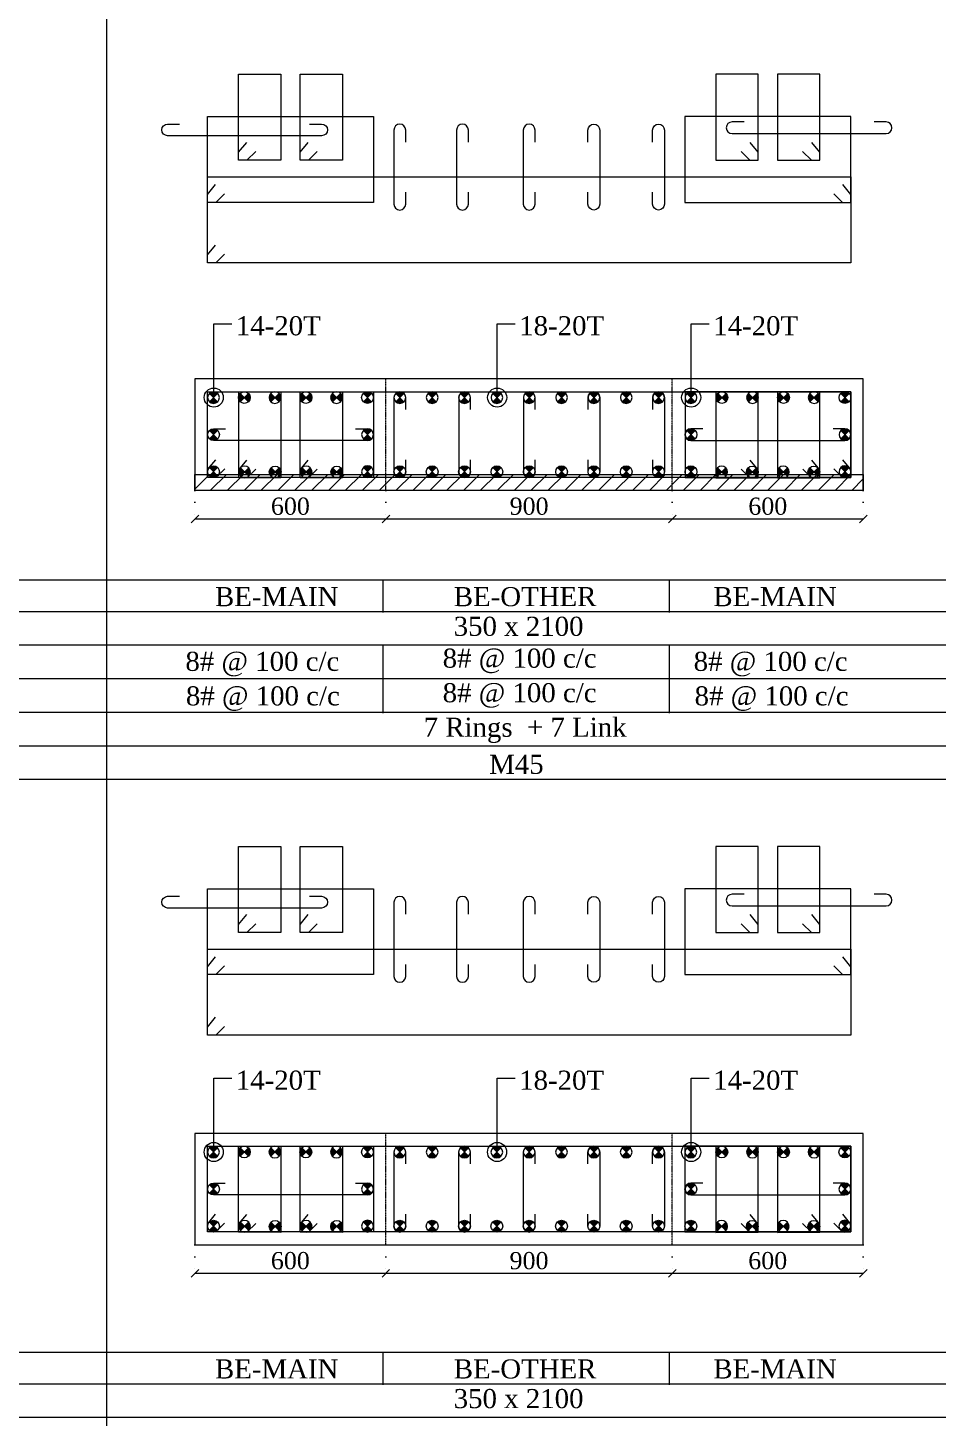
# Model space of a CAD drawing. Header units: millimetres. Extents: x 303 to 27724, y 300 to 68956.
# Drawn here: x 4978 to 7835, y 30529 to 34898 of the extents above; entities that cross this region are included whole.
import ezdxf

# ---------------------------------------------------------------- set-up
doc = ezdxf.new("R2010")
doc.units = ezdxf.units.MM
doc.linetypes.add('( Hidden )', pattern=[0.375, 0.25, -0.125])
doc.linetypes.add('DOT2', pattern=[0.125, 0, -0.125])
doc.layers.get('Defpoints').update_dxf_attribs({"lineweight": 0})
for name, color, linetype, lineweight in [('S-COL. STEEL DIA', 1, 'Continuous', 9), ('S-DIM FOOTING', 7, 'Continuous', 0), ('S-SECTION', 5, 'Continuous', 0), ('S-SECTION MARK', 7, 'Continuous', 0), ('S-SHEET', 7, 'Continuous', 0), ('S-STEEL', 1, 'Continuous', 9), ('S-STEEL-1', 1, 'Continuous', 0), ('S-STEEL-1 C.S.', 106, 'Continuous', 0), ('S-TEXT', 7, 'Continuous', 0), ('STRU.HATCH', 8, 'Continuous', 0)]:
    doc.layers.add(name, color=color, linetype=linetype, lineweight=lineweight)
doc.styles.add('AR', font='ARIALUNI.TTF', dxfattribs={"width": 0.8})
doc.styles.add('S-ROMANS', font='times.ttf')
doc.styles.add('TEXT', font='times.ttf')
doc.dimstyles.new('100', dxfattribs={"dimtxt": 180, "dimasz": 80, "dimexe": 0.18, "dimexo": 0.0625, "dimgap": 1, "dimtad": 1, "dimdec": 0, "dimzin": 0, "dimdsep": 46, "dimtxsty": 'AR', "dimblk": 'DOT', "dimcen": 0.09, "dimse1": 1, "dimse2": 1, "dimclrd": 50, "dimclrt": 256, "dimadec": 0, "dimazin": 0, "dimtfac": 1, "dimtdec": 0, "dimtix": 1, "dimtofl": 0, "dimtmove": 2, "dimatfit": 0, "dimfxl": 1, "dimtolj": 1, "dimtzin": 0, "dimlwd": -1, "dimarcsym": 0})
doc.dimstyles.new('SETU', dxfattribs={"dimtxt": 230, "dimasz": 0.2, "dimexe": 0.1, "dimexo": 0.1, "dimgap": 0.05, "dimtad": 1, "dimdec": 0, "dimzin": 0, "dimdsep": 46, "dimtxsty": 'TEXT', "dimblk": 'OBLIQUE', "dimcen": 0.09, "dimdle": 0.1, "dimclrd": 4, "dimclre": 256, "dimclrt": 256, "dimadec": 1, "dimazin": 0, "dimtfac": 1, "dimtdec": 0, "dimtix": 1, "dimtofl": 0, "dimtmove": 2, "dimatfit": 0, "dimfxl": 1, "dimtolj": 1, "dimtzin": 0, "dimlwd": -1, "dimlwe": -1, "dimarcsym": 1})

# ---------------------------------------------------------------- blocks, each defined once
blk = doc.blocks.new('_Oblique')
at = {"color": 0, "linetype": 'ByBlock', "lineweight": -2}
blk.add_line((-0.5, -0.5), (0.5, 0.5), dxfattribs=at)
blk = doc.blocks.new('*D1965')
at = {"layer": 'Defpoints', "color": 0}
for p in [(5502.4, 31071.8), (6102.4, 31071.8), (6102.4, 30981.9)]:
    blk.add_point(p, dxfattribs=at)
at = {"layer": 'S-DIM FOOTING', "linetype": 'DOT2', "ltscale": 300}
for p, q in [((5502.4, 31071.6), (5502.4, 30981.8)), ((6102.4, 31071.6), (6102.4, 30981.8))]:
    blk.add_line(p, q, dxfattribs=at)
at = {"layer": 'S-DIM FOOTING', "ltscale": 300}
blk.add_line((5502.3, 30981.9), (6102.6, 30981.9), dxfattribs=at)
at = {"layer": 'S-DIM FOOTING', "linetype": 'ByBlock', "xscale": 24, "yscale": 24, "zscale": 24, "rotation": 180}
blk.add_blockref('_Oblique', (5502.4, 30981.9), dxfattribs=at)
at = {"layer": 'S-DIM FOOTING', "linetype": 'ByBlock', "xscale": 24, "yscale": 24, "zscale": 24}
blk.add_blockref('_Oblique', (6102.4, 30981.9), dxfattribs=at)
at = {"layer": 'S-DIM FOOTING', "insert": (5802.4, 31021.4), "char_height": 54, "attachment_point": 5, "style": 'TEXT'}
blk.add_mtext('\\A1;600', dxfattribs=at)
blk = doc.blocks.new('*D1966')
at = {"layer": 'Defpoints', "color": 0}
for p in [(6102.4, 31071.8), (7002.4, 31071.8), (7002.4, 30981.9)]:
    blk.add_point(p, dxfattribs=at)
at = {"layer": 'S-DIM FOOTING', "linetype": 'DOT2', "ltscale": 300}
for p, q in [((6102.4, 31071.6), (6102.4, 30981.8)), ((7002.4, 31071.6), (7002.4, 30981.8))]:
    blk.add_line(p, q, dxfattribs=at)
at = {"layer": 'S-DIM FOOTING', "ltscale": 300}
blk.add_line((6102.3, 30981.9), (7002.6, 30981.9), dxfattribs=at)
at = {"layer": 'S-DIM FOOTING', "linetype": 'ByBlock', "xscale": 24, "yscale": 24, "zscale": 24, "rotation": 180}
blk.add_blockref('_Oblique', (6102.4, 30981.9), dxfattribs=at)
at = {"layer": 'S-DIM FOOTING', "linetype": 'ByBlock', "xscale": 24, "yscale": 24, "zscale": 24}
blk.add_blockref('_Oblique', (7002.4, 30981.9), dxfattribs=at)
at = {"layer": 'S-DIM FOOTING', "insert": (6552.4, 31021.4), "char_height": 54, "attachment_point": 5, "style": 'TEXT'}
blk.add_mtext('\\A1;900', dxfattribs=at)
blk = doc.blocks.new('*D1967')
at = {"layer": 'Defpoints', "color": 0}
for p in [(7002.4, 31071.8), (7602.4, 31071.8), (7602.4, 30981.9)]:
    blk.add_point(p, dxfattribs=at)
at = {"layer": 'S-DIM FOOTING', "linetype": 'DOT2', "ltscale": 300}
for p, q in [((7002.4, 31071.6), (7002.4, 30981.8)), ((7602.4, 31071.6), (7602.4, 30981.8))]:
    blk.add_line(p, q, dxfattribs=at)
at = {"layer": 'S-DIM FOOTING', "ltscale": 300}
blk.add_line((7002.3, 30981.9), (7602.6, 30981.9), dxfattribs=at)
at = {"layer": 'S-DIM FOOTING', "linetype": 'ByBlock', "xscale": 24, "yscale": 24, "zscale": 24, "rotation": 180}
blk.add_blockref('_Oblique', (7002.4, 30981.9), dxfattribs=at)
at = {"layer": 'S-DIM FOOTING', "linetype": 'ByBlock', "xscale": 24, "yscale": 24, "zscale": 24}
blk.add_blockref('_Oblique', (7602.4, 30981.9), dxfattribs=at)
at = {"layer": 'S-DIM FOOTING', "insert": (7302.4, 31021.4), "char_height": 54, "attachment_point": 5, "style": 'TEXT'}
blk.add_mtext('\\A1;600', dxfattribs=at)
blk = doc.blocks.new('*U18')
at = {"layer": 'S-COL. STEEL DIA'}
h = blk.add_hatch(color=256, dxfattribs=at)
h.dxf.hatch_style = 1
h.paths.add_polyline_path([(0, 0), (0, -18.5, 0.198912), (13, -13)])
h.paths.add_polyline_path([(0, 0), (-13, -13, 0.198912), (0, -18.5)])
h.paths.add_polyline_path([(0, 18.5, 0.198912), (-13, 13), (0, 0)])
h.paths.add_polyline_path([(13, 13, 0.198912), (0, 18.5), (0, 0)])
at = {"layer": 'S-COL. STEEL DIA', "lineweight": 5}
for p, q in [((-13, 13), (13, -13)), ((13, 13), (-13, -13))]:
    blk.add_line(p, q, dxfattribs=at)
blk.add_circle((0, 0), 18.5, dxfattribs=at)
blk = doc.blocks.new('_Dot')
at = {"linetype": 'ByBlock', "lineweight": -2}
blk.add_line((-0.5, 0), (-1, 0), dxfattribs=at)
at = {"linetype": 'ByBlock', "const_width": 0.5}
blk.add_lwpolyline([(-0.25, 0, 1), (0.25, 0, 1)], format="xyb", close=True, dxfattribs=at)
blk = doc.blocks.new('*D1968')
at = {"layer": 'Defpoints', "color": 0}
for p in [(5502.6, 33443.7), (6102.6, 33443.7), (6102.6, 33353.8)]:
    blk.add_point(p, dxfattribs=at)
at = {"layer": 'S-DIM FOOTING', "linetype": 'DOT2', "ltscale": 300}
for p, q in [((5502.6, 33443.5), (5502.6, 33353.7)), ((6102.6, 33443.5), (6102.6, 33353.7))]:
    blk.add_line(p, q, dxfattribs=at)
at = {"layer": 'S-DIM FOOTING', "ltscale": 300}
blk.add_line((5502.5, 33353.8), (6102.7, 33353.8), dxfattribs=at)
at = {"layer": 'S-DIM FOOTING', "linetype": 'ByBlock', "xscale": 24, "yscale": 24, "zscale": 24, "rotation": 180}
blk.add_blockref('_Oblique', (5502.6, 33353.8), dxfattribs=at)
at = {"layer": 'S-DIM FOOTING', "linetype": 'ByBlock', "xscale": 24, "yscale": 24, "zscale": 24}
blk.add_blockref('_Oblique', (6102.6, 33353.8), dxfattribs=at)
at = {"layer": 'S-DIM FOOTING', "insert": (5802.6, 33393.3), "char_height": 54, "attachment_point": 5, "style": 'TEXT'}
blk.add_mtext('\\A1;600', dxfattribs=at)
blk = doc.blocks.new('*D1969')
at = {"layer": 'Defpoints', "color": 0}
for p in [(6102.6, 33443.7), (7002.6, 33443.7), (7002.6, 33353.8)]:
    blk.add_point(p, dxfattribs=at)
at = {"layer": 'S-DIM FOOTING', "linetype": 'DOT2', "ltscale": 300}
for p, q in [((6102.6, 33443.5), (6102.6, 33353.7)), ((7002.6, 33443.5), (7002.6, 33353.7))]:
    blk.add_line(p, q, dxfattribs=at)
at = {"layer": 'S-DIM FOOTING', "ltscale": 300}
blk.add_line((6102.5, 33353.8), (7002.7, 33353.8), dxfattribs=at)
at = {"layer": 'S-DIM FOOTING', "linetype": 'ByBlock', "xscale": 24, "yscale": 24, "zscale": 24, "rotation": 180}
blk.add_blockref('_Oblique', (6102.6, 33353.8), dxfattribs=at)
at = {"layer": 'S-DIM FOOTING', "linetype": 'ByBlock', "xscale": 24, "yscale": 24, "zscale": 24}
blk.add_blockref('_Oblique', (7002.6, 33353.8), dxfattribs=at)
at = {"layer": 'S-DIM FOOTING', "insert": (6552.6, 33393.3), "char_height": 54, "attachment_point": 5, "style": 'TEXT'}
blk.add_mtext('\\A1;900', dxfattribs=at)
blk = doc.blocks.new('*D1970')
at = {"layer": 'Defpoints', "color": 0}
for p in [(7002.6, 33443.7), (7602.6, 33443.7), (7602.6, 33353.8)]:
    blk.add_point(p, dxfattribs=at)
at = {"layer": 'S-DIM FOOTING', "linetype": 'DOT2', "ltscale": 300}
for p, q in [((7002.6, 33443.5), (7002.6, 33353.7)), ((7602.6, 33443.5), (7602.6, 33353.7))]:
    blk.add_line(p, q, dxfattribs=at)
at = {"layer": 'S-DIM FOOTING', "ltscale": 300}
blk.add_line((7002.5, 33353.8), (7602.7, 33353.8), dxfattribs=at)
at = {"layer": 'S-DIM FOOTING', "linetype": 'ByBlock', "xscale": 24, "yscale": 24, "zscale": 24, "rotation": 180}
blk.add_blockref('_Oblique', (7002.6, 33353.8), dxfattribs=at)
at = {"layer": 'S-DIM FOOTING', "linetype": 'ByBlock', "xscale": 24, "yscale": 24, "zscale": 24}
blk.add_blockref('_Oblique', (7602.6, 33353.8), dxfattribs=at)
at = {"layer": 'S-DIM FOOTING', "insert": (7302.6, 33393.3), "char_height": 54, "attachment_point": 5, "style": 'TEXT'}
blk.add_mtext('\\A1;600', dxfattribs=at)

msp = doc.modelspace()

# ---------------------------------------------------------------- hatches: boundary and pattern name
at = {"layer": 'STRU.HATCH'}
h = msp.add_hatch(dxfattribs=at)
h.set_pattern_fill('ANSI31', color=256, scale=300)
h.set_pattern_definition([(45, (-1826110.02, -590815.696), (-26.5165043, 26.5165043), [])])
h.paths.add_polyline_path([(5502.7, 33493.5), (7602.7, 33493.4), (7602.7, 33443.5), (5502.7, 33443.7)])

# ---------------------------------------------------------------- linework, layer by layer
at = {"layer": 'S-SECTION'}
for points, elevation in [([(7602.6, 33443.7), (7602.6, 33793.7), (5502.6, 33793.7), (5502.6, 33443.7)], 9.2), ([(7602.4, 31071.8), (7602.4, 31421.8), (5502.4, 31421.8), (5502.4, 31071.8)], 8.1)]:
    msp.add_lwpolyline(points, close=True, dxfattribs=dict(at, elevation=elevation))
at = {"layer": 'S-SHEET'}
for p, q in [((5224.3, 68956, -1.8), (5224.3, 299.8, -1.3)), ((303, 33162.3, 7.4), (27724.1, 33162.3, 7.4)), ((6092.9, 33159.2, -0.4), (6092.9, 33059.6, -0.4)), ((6992.9, 33159.2, -0.4), (6992.9, 33059.6, -0.4)), ((303, 33062.8, -0.7), (27724.1, 33062.8, -0.7)), ((303, 32957.5, -0.7), (27724.1, 32957.5, -0.7)), ((303, 32957.5, -0.7), (27724.1, 32957.5, -0.7)), ((6092.9, 32954.4, -0.4), (6092.9, 32743.1, -0.4)), ((6992.9, 32954.4, -0.4), (6992.9, 32743.1, -0.4)), ((303, 32851.7, -0.7), (27724.1, 32851.7, -0.7)), ((303, 32746.2, -0.7), (27724.1, 32746.2, -0.7)), ((303, 32640.7, -0.7), (27724.1, 32640.7, -0.7)), ((303, 30734.2, 7.4), (27724.1, 30734.2, 7.4)), ((6092.9, 30731.1, -0.3), (6092.9, 30631.6, -0.3)), ((6992.9, 30731.1, -0.3), (6992.9, 30631.6, -0.3)), ((303, 30634.7, -0.7), (27724.1, 30634.7, -0.7)), ((303, 30529.5, -0.7), (27724.1, 30529.5, -0.7)), ((303, 30529.5, -0.7), (27724.1, 30529.5, -0.7))]:
    msp.add_line(p, q, dxfattribs=at)
at = {"layer": 'S-SHEET', "color": 0}
msp.add_line((303, 32535.2, -0.7), (27724.1, 32535.2, -0.7), dxfattribs=at)
at = {"layer": 'S-STEEL', "color": 3}
for points, elevation in [([(7228.1, 34601.9), (7190.4, 34601.9, 1), (7190.4, 34565), (7674.3, 34565, 1), (7674.3, 34601.9), (7637.1, 34601.9)], 7.8), ([(5863.1, 34595.3), (5900.8, 34595.3, -1), (5900.8, 34558.4), (5416.9, 34558.4, -1), (5416.9, 34595.3), (5454.1, 34595.3)], 7.4), ([(6164.8, 34538.7), (6164.8, 34576.4, 1), (6127.9, 34576.4), (6127.9, 34343.3, 1), (6164.8, 34343.3), (6164.8, 34380.5)], 7.8), ([(6361.7, 34538.7), (6361.7, 34576.4, 1), (6324.8, 34576.4), (6324.8, 34343.3, 1), (6361.7, 34343.3), (6361.7, 34380.5)], 7.8), ([(6571.3, 34538.7), (6571.3, 34576.4, 1), (6534.4, 34576.4), (6534.4, 34343.3, 1), (6571.3, 34343.3), (6571.3, 34380.5)], 7.8), ([(6737.6, 34538.7), (6737.6, 34576.4, -1), (6774.5, 34576.4), (6774.5, 34343.3, -1), (6737.6, 34343.3), (6737.6, 34380.5)], 7.8), ([(6940.8, 34538.7), (6940.8, 34576.4, -1), (6977.7, 34576.4), (6977.7, 34343.3, -1), (6940.8, 34343.3), (6940.8, 34380.5)], 7.8), ([(6165, 33697.5), (6165, 33735.2, 1), (6128.1, 33735.2), (6128.1, 33502.1, 1), (6165, 33502.1), (6165, 33539.3)], 8.9), ([(6368.2, 33697.5), (6368.2, 33735.2, 1), (6331.3, 33735.2), (6331.3, 33502.1, 1), (6368.2, 33502.1), (6368.2, 33539.3)], 8.9), ([(6571.4, 33697.5), (6571.4, 33735.2, 1), (6534.5, 33735.2), (6534.5, 33502.1, 1), (6571.4, 33502.1), (6571.4, 33539.3)], 8.9), ([(6737.7, 33697.5), (6737.7, 33735.2, -1), (6774.6, 33735.2), (6774.6, 33502.1, -1), (6737.7, 33502.1), (6737.7, 33539.3)], 8.9), ([(6941, 33697.5), (6941, 33735.2, -1), (6977.9, 33735.2), (6977.9, 33502.1, -1), (6941, 33502.1), (6941, 33539.3)], 8.9), ([(6007.2, 33637.1), (6044.9, 33637.1, -1), (6044.9, 33600.2), (5561, 33600.2, -1), (5561, 33637.1), (5598.3, 33637.1)], 8.9), ([(7098.7, 33637.1), (7061, 33637.1, 1), (7061, 33600.2), (7544.9, 33600.2, 1), (7544.9, 33637.1), (7507.7, 33637.1)], 8.9), ([(5863.1, 32167.2), (5900.8, 32167.2, -1), (5900.8, 32130.3), (5416.9, 32130.3, -1), (5416.9, 32167.2), (5454.1, 32167.2)], 7.4), ([(6164.8, 32110.6), (6164.8, 32148.3, 1), (6127.9, 32148.3), (6127.9, 31915.2, 1), (6164.8, 31915.2), (6164.8, 31952.4)], 7.8), ([(6361.7, 32110.6), (6361.7, 32148.3, 1), (6324.8, 32148.3), (6324.8, 31915.2, 1), (6361.7, 31915.2), (6361.7, 31952.4)], 7.8), ([(6571.3, 32110.6), (6571.3, 32148.3, 1), (6534.4, 32148.3), (6534.4, 31915.2, 1), (6571.3, 31915.2), (6571.3, 31952.4)], 7.8), ([(6737.6, 32110.6), (6737.6, 32148.3, -1), (6774.5, 32148.3), (6774.5, 31915.2, -1), (6737.6, 31915.2), (6737.6, 31952.4)], 7.8), ([(6940.8, 32110.6), (6940.8, 32148.3, -1), (6977.7, 32148.3), (6977.7, 31915.2, -1), (6940.8, 31915.2), (6940.8, 31952.4)], 7.8), ([(7228.1, 32173.8), (7190.4, 32173.8, 1), (7190.4, 32136.9), (7674.3, 32136.9, 1), (7674.3, 32173.8), (7637.1, 32173.8)], 7.8), ([(6164.8, 31325.6), (6164.8, 31363.3, 1), (6127.9, 31363.3), (6127.9, 31130.2, 1), (6164.8, 31130.2), (6164.8, 31167.4)], 7.8), ([(6368.1, 31325.6), (6368.1, 31363.3, 1), (6331.2, 31363.3), (6331.2, 31130.2, 1), (6368.1, 31130.2), (6368.1, 31167.4)], 7.8), ([(6571.3, 31325.6), (6571.3, 31363.3, 1), (6534.4, 31363.3), (6534.4, 31130.2, 1), (6571.3, 31130.2), (6571.3, 31167.4)], 7.8), ([(6737.6, 31325.6), (6737.6, 31363.3, -1), (6774.5, 31363.3), (6774.5, 31130.2, -1), (6737.6, 31130.2), (6737.6, 31167.4)], 7.8), ([(6940.8, 31325.6), (6940.8, 31363.3, -1), (6977.7, 31363.3), (6977.7, 31130.2, -1), (6940.8, 31130.2), (6940.8, 31167.4)], 7.8), ([(6007.1, 31265.2), (6044.8, 31265.2, -1), (6044.8, 31228.3), (5560.9, 31228.3, -1), (5560.9, 31265.2), (5598.1, 31265.2)], 7.8), ([(7098.6, 31265.2), (7060.9, 31265.2, 1), (7060.9, 31228.3), (7544.8, 31228.3, 1), (7544.8, 31265.2), (7507.6, 31265.2)], 7.8)]:
    msp.add_lwpolyline(points, format="xyb", dxfattribs=dict(at, elevation=elevation))
at = {"layer": 'S-STEEL', "color": 1}
for points, elevation in [([(5596, 34186.1), (5568.5, 34158.8), (5542.4, 34158.8), (5542.4, 34428.8), (7563.2, 34428.8), (7563.2, 34158.8), (5542.4, 34158.8), (5542.4, 34183.8), (5567.6, 34214.7)], 8.1), ([(5596.1, 33511), (5568.6, 33483.7), (5542.6, 33483.7), (5542.6, 33753.7), (7563.4, 33753.7), (7563.4, 33483.7), (5542.6, 33483.7), (5542.6, 33508.7), (5567.8, 33539.6)], 9.2), ([(5596, 31758.1), (5568.5, 31730.8), (5542.4, 31730.8), (5542.4, 32000.8), (7563.2, 32000.8), (7563.2, 31730.8), (5542.4, 31730.8), (5542.4, 31755.8), (5567.6, 31786.7)], 8.1), ([(5596, 31139.1), (5568.5, 31111.8), (5542.4, 31111.8), (5542.4, 31381.8), (7563.2, 31381.8), (7563.2, 31111.8), (5542.4, 31111.8), (5542.4, 31136.8), (5567.6, 31167.7)], 8.1)]:
    msp.add_lwpolyline(points, dxfattribs=dict(at, elevation=elevation))
at = {"layer": 'S-STEEL-1', "color": 41}
for points, elevation in [([(5693.5, 34508.9), (5666, 34481.6), (5640, 34481.6), (5640, 34752.1), (5772.8, 34751.9), (5772.8, 34481.4), (5640, 34481.6), (5640, 34506.6), (5665.2, 34537.5)], 7.8), ([(5887.1, 34508.9), (5859.6, 34481.6), (5833.6, 34481.6), (5833.6, 34752.1), (5966.3, 34751.9), (5966.3, 34481.4), (5833.6, 34481.6), (5833.6, 34506.6), (5858.7, 34537.5)], 7.8), ([(7218.6, 34508.9), (7246.1, 34481.6), (7272.1, 34481.6), (7272.1, 34752.1), (7139.4, 34751.9), (7139.4, 34481.4), (7272.1, 34481.6), (7272.1, 34506.6), (7246.9, 34537.5)], 7.8), ([(7412.1, 34508.9), (7439.7, 34481.6), (7465.7, 34481.6), (7465.7, 34752.1), (7332.9, 34751.9), (7332.9, 34481.4), (7465.7, 34481.6), (7465.7, 34506.6), (7440.5, 34537.5)], 7.8), ([(5693.7, 33510.2), (5666.2, 33482.9), (5640.1, 33482.9), (5640.1, 33753.4), (5772.9, 33753.1), (5772.9, 33482.6), (5640.1, 33482.9), (5640.1, 33507.9), (5665.3, 33538.8)], 8.9), ([(5887.2, 33510.2), (5859.7, 33482.9), (5833.7, 33482.9), (5833.7, 33753.4), (5966.4, 33753.1), (5966.4, 33482.6), (5833.7, 33482.9), (5833.7, 33507.9), (5858.9, 33538.8)], 8.9), ([(7218.7, 33510.2), (7246.2, 33482.9), (7272.3, 33482.9), (7272.3, 33753.4), (7139.5, 33753.1), (7139.5, 33482.6), (7272.3, 33482.9), (7272.3, 33507.9), (7247.1, 33538.8)], 8.9), ([(7412.3, 33510.2), (7439.8, 33482.9), (7465.8, 33482.9), (7465.8, 33753.4), (7333.1, 33753.1), (7333.1, 33482.6), (7465.8, 33482.9), (7465.8, 33507.9), (7440.6, 33538.8)], 8.9), ([(5693.5, 32080.9), (5666, 32053.6), (5640, 32053.6), (5640, 32324.1), (5772.8, 32323.8), (5772.8, 32053.3), (5640, 32053.6), (5640, 32078.6), (5665.2, 32109.5)], 7.8), ([(5887.1, 32080.9), (5859.6, 32053.6), (5833.6, 32053.6), (5833.6, 32324.1), (5966.3, 32323.8), (5966.3, 32053.3), (5833.6, 32053.6), (5833.6, 32078.6), (5858.7, 32109.5)], 7.8), ([(7218.6, 32080.9), (7246.1, 32053.6), (7272.1, 32053.6), (7272.1, 32324.1), (7139.4, 32323.8), (7139.4, 32053.3), (7272.1, 32053.6), (7272.1, 32078.6), (7246.9, 32109.5)], 7.8), ([(7412.1, 32080.9), (7439.7, 32053.6), (7465.7, 32053.6), (7465.7, 32324.1), (7332.9, 32323.8), (7332.9, 32053.3), (7465.7, 32053.6), (7465.7, 32078.6), (7440.5, 32109.5)], 7.8), ([(5693.5, 31138.3), (5666, 31111), (5640, 31111), (5640, 31381.5), (5772.8, 31381.2), (5772.8, 31110.7), (5640, 31111), (5640, 31136), (5665.2, 31166.9)], 7.8), ([(5887.1, 31138.3), (5859.6, 31111), (5833.6, 31111), (5833.6, 31381.5), (5966.3, 31381.2), (5966.3, 31110.7), (5833.6, 31111), (5833.6, 31136), (5858.7, 31166.9)], 7.8), ([(7218.6, 31138.3), (7246.1, 31111), (7272.1, 31111), (7272.1, 31381.5), (7139.4, 31381.2), (7139.4, 31110.7), (7272.1, 31111), (7272.1, 31136), (7246.9, 31166.9)], 7.8), ([(7412.1, 31138.3), (7439.7, 31111), (7465.7, 31111), (7465.7, 31381.5), (7332.9, 31381.2), (7332.9, 31110.7), (7465.7, 31111), (7465.7, 31136), (7440.5, 31166.9)], 7.8)]:
    msp.add_lwpolyline(points, dxfattribs=dict(at, elevation=elevation))
at = {"layer": 'S-STEEL-1', "color": 6}
for points, elevation in [([(5596, 34376.2), (5568.4, 34348.9), (5542.4, 34348.9), (5542.4, 34618.9), (6063.2, 34618.9), (6063.2, 34348.9), (5542.4, 34348.9), (5542.4, 34373.9), (5567.6, 34404.8)], 7.8), ([(7509.7, 34376.2), (7537.2, 34348.9), (7563.2, 34348.9), (7563.2, 34618.9), (7042.4, 34618.9), (7042.4, 34348.9), (7563.2, 34348.9), (7563.2, 34373.9), (7538.1, 34404.8)], 7.8), ([(5596.1, 33511), (5568.6, 33483.7), (5542.6, 33483.7), (5542.6, 33753.7), (6063.4, 33753.7), (6063.4, 33483.7), (5542.6, 33483.7), (5542.6, 33508.7), (5567.8, 33539.6)], 8.9), ([(7509.8, 33511), (7537.4, 33483.7), (7563.4, 33483.7), (7563.4, 33753.7), (7042.6, 33753.7), (7042.6, 33483.7), (7563.4, 33483.7), (7563.4, 33508.7), (7538.2, 33539.6)], 8.9), ([(5596, 31948.2), (5568.4, 31920.9), (5542.4, 31920.9), (5542.4, 32190.9), (6063.2, 32190.9), (6063.2, 31920.9), (5542.4, 31920.9), (5542.4, 31945.9), (5567.6, 31976.8)], 7.8), ([(7509.7, 31948.2), (7537.2, 31920.9), (7563.2, 31920.9), (7563.2, 32190.9), (7042.4, 32190.9), (7042.4, 31920.9), (7563.2, 31920.9), (7563.2, 31945.9), (7538.1, 31976.8)], 7.8), ([(5596, 31139.1), (5568.4, 31111.8), (5542.4, 31111.8), (5542.4, 31381.8), (6063.2, 31381.8), (6063.2, 31111.8), (5542.4, 31111.8), (5542.4, 31136.8), (5567.6, 31167.7)], 7.8), ([(7509.7, 31139.1), (7537.2, 31111.8), (7563.2, 31111.8), (7563.2, 31381.8), (7042.4, 31381.8), (7042.4, 31111.8), (7563.2, 31111.8), (7563.2, 31136.8), (7538.1, 31167.7)], 7.8)]:
    msp.add_lwpolyline(points, dxfattribs=dict(at, elevation=elevation))
at = {"layer": 'S-STEEL-1 C.S.', "color": 8, "linetype": '( Hidden )'}
for p, q in [((6102.6, 33443.7, 9.2), (6102.6, 33793.7, 9.2)), ((7002.6, 33443.7, 8.9), (7002.6, 33793.7, 8.9)), ((6102.4, 31071.8, 8.1), (6102.4, 31421.8, 8.1)), ((7002.4, 31071.8, 7.8), (7002.4, 31421.8, 7.8))]:
    msp.add_line(p, q, dxfattribs=at)
at = {"layer": 'STRU.HATCH', "elevation": 8.5}
msp.add_lwpolyline([(5502.7, 33493.5), (7602.7, 33493.4), (7602.7, 33443.5), (5502.7, 33443.7)], close=True, dxfattribs=at)

# ---------------------------------------------------------------- block references
at = {"layer": 'S-COL. STEEL DIA', "xscale": -1}
for p, rotation in [((5561, 33735.2, 8.9), 180), ((5753.9, 33735.2, 8.9), 90.19403361430274), ((5947.5, 33735.2, 8.9), 90.19403361430274), ((6146.5, 33735.2, 8.9), 180), ((6248.1, 33735.2, 8.9), 180), ((6349.7, 33735.2, 8.9), 180), ((6451.4, 33735.2, 8.9), 180), ((6553, 33735.2, 8.9), 180), ((6654.6, 33735.2, 8.9), 180), ((6756.2, 33735.2, 8.9), 180), ((6857.8, 33735.2, 8.9), 180), ((6959.4, 33735.2, 8.9), 180), ((7061, 33735.2, 8.9), 180), ((7254.6, 33735.2, 8.9), 89.80596638569695), ((7448.1, 33735.2, 8.9), 89.80596638569695), ((5658.6, 33501.3, 8.9), 270.1940336143028), ((5852.1, 33501.3, 8.9), 270.1940336143028), ((7157.6, 33501.3, 8.9), 269.8059663856972), ((7351.2, 33501.3, 8.9), 269.8059663856972), ((5560.9, 31363.3, 7.8), 180), ((5753.8, 31363.3, 7.8), 90.19403361430274), ((5947.4, 31363.3, 7.8), 90.19403361430274), ((6146.4, 31363.3, 7.8), 180), ((6248, 31363.3, 7.8), 180), ((6349.6, 31363.3, 7.8), 180), ((6451.2, 31363.3, 7.8), 180), ((6552.8, 31363.3, 7.8), 180), ((6654.4, 31363.3, 7.8), 180), ((6756.1, 31363.3, 7.8), 180), ((6857.7, 31363.3, 7.8), 180), ((6959.3, 31363.3, 7.8), 180), ((7060.9, 31363.3, 7.8), 180), ((7254.5, 31363.3, 7.8), 89.80596638569695), ((7448, 31363.3, 7.8), 89.80596638569695), ((5658.5, 31129.4, 7.8), 270.1940336143028), ((5852, 31129.4, 7.8), 270.1940336143028), ((7157.5, 31129.4, 7.8), 269.8059663856972), ((7351.1, 31129.4, 7.8), 269.8059663856972)]:
    msp.add_blockref('*U18', p, dxfattribs=dict(at, rotation=rotation))
at = {"layer": 'S-COL. STEEL DIA'}
for p, rotation in [((5657.8, 33735.2, 8.9), 270.194033614303), ((5851.4, 33735.2, 8.9), 270.194033614303), ((6044.9, 33735.2, 8.9), 180), ((7158.4, 33735.2, 8.9), 269.8059663856972), ((7352, 33735.2, 8.9), 269.8059663856972), ((7544.9, 33735.2, 8.9), 180), ((5754.7, 33501.3, 8.9), 90.19403361430281), ((5948.3, 33501.3, 8.9), 90.19403361430281), ((7253.8, 33501.3, 8.9), 89.80596638569716), ((7447.4, 33501.3, 8.9), 89.80596638569716), ((5657.7, 31363.3, 7.8), 270.194033614303), ((5851.2, 31363.3, 7.8), 270.194033614303), ((6044.8, 31363.3, 7.8), 180), ((7158.3, 31363.3, 7.8), 269.8059663856972), ((7351.9, 31363.3, 7.8), 269.8059663856972), ((7544.8, 31363.3, 7.8), 180), ((5754.6, 31129.4, 7.8), 90.19403361430281), ((5948.2, 31129.4, 7.8), 90.19403361430281), ((7253.7, 31129.4, 7.8), 89.80596638569716), ((7447.2, 31129.4, 7.8), 89.80596638569716)]:
    msp.add_blockref('*U18', p, dxfattribs=dict(at, rotation=rotation))
for p in [(5561, 33618.7, 8.9), (7061, 33618.7, 8.9), (5561, 33502.1, 8.9), (6146.5, 33502.1, 8.9), (6248.1, 33502.1, 8.9), (6349.7, 33502.1, 8.9), (6451.4, 33502.1, 8.9), (6553, 33502.1, 8.9), (6654.6, 33502.1, 8.9), (6756.2, 33502.1, 8.9), (6857.8, 33502.1, 8.9), (6959.4, 33502.1, 8.9), (7061, 33502.1, 8.9), (5560.9, 31246.8, 7.8), (7060.9, 31246.8, 7.8), (5560.9, 31130.2, 7.8), (6146.4, 31130.2, 7.8), (6248, 31130.2, 7.8), (6349.6, 31130.2, 7.8), (6451.2, 31130.2, 7.8), (6552.8, 31130.2, 7.8), (6654.4, 31130.2, 7.8), (6756.1, 31130.2, 7.8), (6857.7, 31130.2, 7.8), (6959.3, 31130.2, 7.8), (7060.9, 31130.2, 7.8)]:
    msp.add_blockref('*U18', p, dxfattribs=at)
at = {"layer": 'S-COL. STEEL DIA', "xscale": -1}
for p in [(6044.9, 33618.7, 8.9), (7544.9, 33618.7, 8.9), (6044.9, 33502.1, 8.9), (7544.9, 33502.1, 8.9), (6044.8, 31246.8, 7.8), (7544.8, 31246.8, 7.8), (6044.8, 31130.2, 7.8), (7544.8, 31130.2, 7.8)]:
    msp.add_blockref('*U18', p, dxfattribs=at)

# ---------------------------------------------------------------- texts
at = {"layer": 'S-TEXT', "color": 7, "style": 'TEXT'}
for s, p in [('14-20T', (5631.1, 33931, 8.9)), ('18-20T', (6521.5, 33931, 8.9)), ('14-20T', (7131.1, 33931, 8.9)), ('14-20T', (5631, 31559.1, 7.8)), ('18-20T', (6521.3, 31559.1, 7.8)), ('14-20T', (7131, 31559.1, 7.8))]:
    msp.add_text(s, height=60, dxfattribs=at).set_placement(p)
at = {"layer": 'S-TEXT', "style": 'S-ROMANS'}
for s, p in [('BE-MAIN ', (5565.7, 33079.4, -0.4)), ('BE-OTHER', (6316, 33079.4, -0.4)), ('BE-MAIN ', (7131.6, 33079.4, -0.4)), ('350 x 2100', (6315.7, 32986.1, -0.4)), ('8# @ 100 c/c', (6281, 32885.9, -0.4)), ('8# @ 100 c/c', (5472.7, 32875.9, -0.4)), ('8# @ 100 c/c', (7069.6, 32875.9, -0.4)), ('8# @ 100 c/c', (5474.2, 32767.3, -0.4)), ('8# @ 100 c/c', (6281, 32777.3, -0.4)), ('8# @ 100 c/c', (7072.5, 32767.3, -0.4)), ('7 Rings  + 7 Link', (6221.2, 32668.8, -0.4)), ('M45', (6427.1, 32552.1, -0.4)), ('BE-MAIN ', (5565.7, 30651.3, -0.3)), ('BE-OTHER', (6316, 30651.3, -0.3)), ('BE-MAIN ', (7131.6, 30651.3, -0.3)), ('350 x 2100', (6315.7, 30558.1, -0.3))]:
    msp.add_text(s, height=60, dxfattribs=at).set_placement(p)

# ---------------------------------------------------------------- dimensions: what is measured, and where the dimension line sits
at = {"layer": 'S-DIM FOOTING', "ltscale": 300}
for base, p1, p2, picture, middle in [((6102.6, 33353.8, 8.9), (5502.6, 33443.7, 9.2), (6102.6, 33443.7, 9.2), '*D1968', (5802.6, 33393.3, 8.9)), ((7002.6, 33353.8, 8.9), (6102.6, 33443.7, 9.2), (7002.6, 33443.7, 8.9), '*D1969', (6552.6, 33393.3, 8.9)), ((7602.6, 33353.8, 8.5), (7002.6, 33443.7, 8.9), (7602.6, 33443.7, 9.2), '*D1970', (7302.6, 33393.3, 8.5)), ((6102.4, 30981.9, 7.8), (5502.4, 31071.8, 8.1), (6102.4, 31071.8, 8.1), '*D1965', (5802.4, 31021.4, 7.8)), ((7002.4, 30981.9, 7.8), (6102.4, 31071.8, 8.1), (7002.4, 31071.8, 7.8), '*D1966', (6552.4, 31021.4, 7.8)), ((7602.4, 30981.9, 7.4), (7002.4, 31071.8, 7.8), (7602.4, 31071.8, 8.1), '*D1967', (7302.4, 31021.4, 7.4))]:
    dim = msp.add_linear_dim(base=base, p1=p1, p2=p2, angle=180, dimstyle='SETU', override={"dimscale": 1.2, "dimtxt": 45, "dimasz": 20, "dimgap": 10, "dimblk1": 'Oblique', "dimblk2": 'Oblique', "dimsah": 1, "dimclrd": 256, "dimarcsym": 1}, dxfattribs=at)
    dim.commit()
    dim.dimension.update_dxf_attribs({"geometry": picture, "text_midpoint": middle})

# ---------------------------------------------------------------- leaders
at = {"layer": 'S-SECTION MARK'}
for points in [[(5561.8, 33735.2, 9.2), (5561.8, 33966.9, 9.2), (5618.2, 33966.9, 9.2)], [(6452.2, 33735.2, 9.2), (6452.2, 33966.9, 9.2), (6508.6, 33966.9, 9.2)], [(7061.8, 33735.2, 9.2), (7061.8, 33966.9, 9.2), (7118.3, 33966.9, 9.2)], [(5561.7, 31363.3, 8.1), (5561.7, 31595, 8.1), (5618.1, 31595, 8.1)], [(6452, 31363.3, 8.1), (6452, 31595, 8.1), (6508.4, 31595, 8.1)], [(7061.7, 31363.3, 8.1), (7061.7, 31595, 8.1), (7118.1, 31595, 8.1)]]:
    msp.add_leader(points, dimstyle='100', override={"dimasz": 60, "dimtad": 0, "dimclrd": 256, "dimldrblk": 'DotBlank', "dimfxl": 50, "dimfxlon": 1, "dimarcsym": 1}, dxfattribs=at)

doc.saveas('drawing.dxf')
